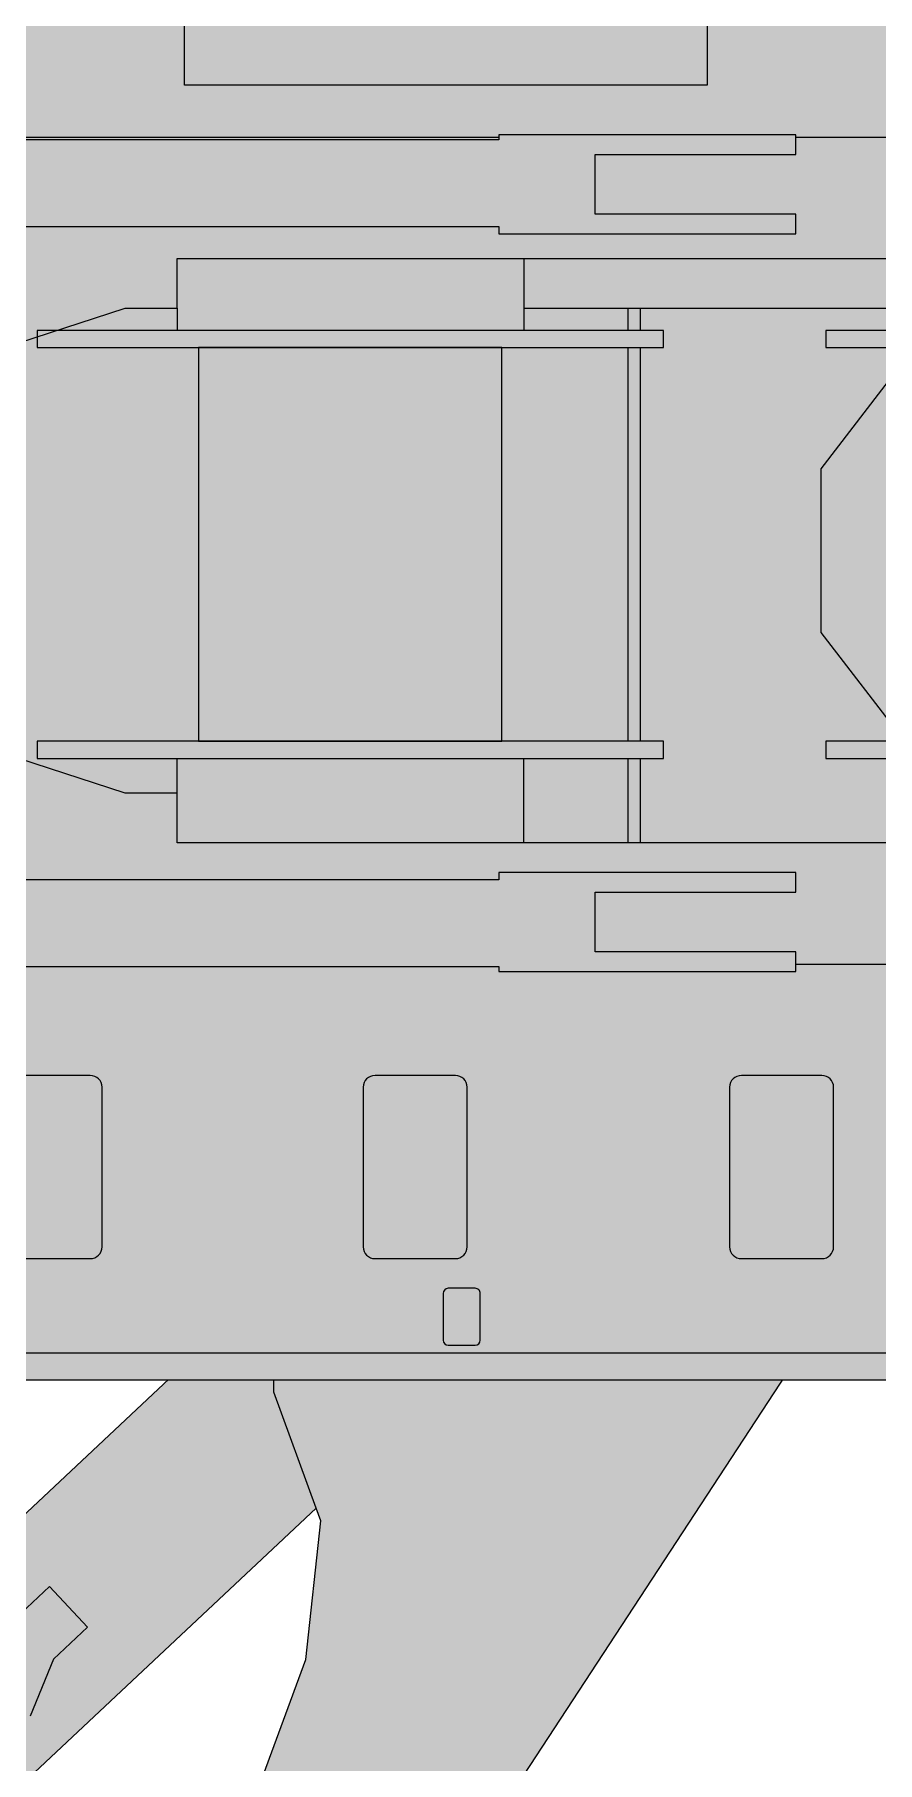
# Model space of a CAD drawing. Header units: millimetres. Extents: x 1288 to 41624, y 765 to 20114.
# Drawn here: x 7035 to 8420, y 2315 to 5155 of the extents above; entities that cross this region are included whole.
import ezdxf

# ---------------------------------------------------------------- set-up
doc = ezdxf.new("R2010")
doc.units = ezdxf.units.MM
doc.set_wipeout_variables(frame=1)
doc.layers.add('dwgmodels.com', color=250, linetype='Continuous')
doc.layers.add('Hatch', color=7, linetype='Continuous', true_color=0xffe494)

# ---------------------------------------------------------------- blocks, each defined once
blk = doc.blocks.new('BLOCK-20201113.170731')
at = {"color": 0, "linetype": 'ByBlock', "lineweight": -2, "transparency": 16777216}
blk.add_wipeout([(-2274.263314732383, -1938.2408650739712), (-2274.263314732383, -1917.8482353668005), (-2097.361047955646, -1917.8482353668005), (-2097.6457328768734, -1903.1484923233734), (-2097.6457328768734, -1903.1484923233734), (-2096.232704726308, -1886.6040824182737), (-2091.4156753500256, -1870.7135073610184), (-2083.4045551956665, -1856.169226645402), (-2072.5484427814918, -1843.605032643674), (-1425.5858744147552, -1236.4890515882907), (-1225.9150036360913, -931.0188284388169), (-1225.9150036360913, -931.0188284388173), (-1188.9916530277296, -858.8568098033593), (-1168.0781943122051, -780.5413068793127), (-1164.1109618104224, -699.5786499319952), (-1177.2675758768612, -619.5936872202519), (-1199.4008998382155, -559.4711547844313), (-1199.4008998382155, -559.4711547844308), (-1253.193153375399, -425.5319164311545), (-1292.0798225981919, -286.5313658278519), (-1315.59838620631, -144.1227871639412), (-1323.4691124346461, 9.094947017729282e-13), (-1323.4691124346466, 0), (-1323.4691124346466, 0), (-1315.59838620631, 144.1227871639412), (-1292.0798225981919, 286.5313658278519), (-1253.193153375399, 425.5319164311559), (-1199.4008998382155, 559.4711547844317), (-1199.4008998382155, 559.4711547844308), (-1199.4008998382155, 559.4711547844299), (-1173.0986635985005, 636.1450298820309), (-1163.517877854472, 716.6366399927701), (-1171.0874921469688, 797.3422264980109), (-1195.468600809812, 874.6484506592196), (-1225.9150036360913, 931.0188284388169), (-1425.5858744147552, 1236.4890515882907), (-2072.5484427814918, 1843.6050326436743), (-2072.5484427814918, 1843.6050326436743), (-2083.4045551956665, 1856.169226645401), (-2091.4156753500256, 1870.713507361018), (-2096.232704726308, 1886.6040824182737), (-2097.6457328768734, 1903.148492323373), (-2097.361047955646, 1917.8482353668005), (-2274.263314732383, 1917.8482353668005), (-2274.263314732383, 1938.2408650739699), (-2096.9661108356777, 1938.2408650739699), (-2096.0212748919994, 1987.0275922753171), (-2274.263314732383, 1987.0275922753171), (-2274.263314732383, 2007.4202219824874), (-2095.6263377720315, 2007.4202219824874), (-2095.543919022315, 2011.6759248753187), (-2095.543919022315, 2011.6759248753187), (-2089.6912722062198, 2040.1193717068336), (-2074.0190646469805, 2064.5665607606134), (-2050.6161080945485, 2081.759139596148), (-2022.6015783539626, 2089.405659446704), (-1914.4264847076593, 2098.392892188971), (-1914.4264847076593, 2098.392892188971), (-1897.8257428960096, 2098.0330047547013), (-1881.6614205224193, 2094.234474793645), (-1866.637906096936, 2087.1628298669193), (-1853.4098754356708, 2077.126229222925), (-1390.8111044863945, 1643.0190329304132), (-1383.1703950564113, 1663.9663486319105), (-1407.619324405605, 1891.7859175675867), (-1488.9414494720113, 2111.567738300466), (-1488.950910515636, 2191.1729593706004), (-1476.8097944638207, 2203.3474148715313), (-1094.3118513705265, 2203.3529714463803), (-1069.7851299734066, 2175.8343924129267), (-1069.7851299734066, 2111.5682166253937), (-548.1436778423378, 1315.2291295579626), (-548.1436778423378, 1315.2291295579626), (-517.572211737693, 1279.1863238380147), (-479.11456527583374, 1251.7143779191656), (-435.1062536875307, 1234.481650476876), (-388.21988155083073, 1228.5346771448085), (-388.2198815508309, 1228.5346771448085), (0, 1228.5346771448085), (388.2198815508309, 1228.5346771448085), (388.21988155083085, 1228.5346771448085), (435.10625368753074, 1234.481650476877), (479.11456527583425, 1251.7143779191656), (517.572211737693, 1279.1863238380147), (548.1436778423378, 1315.2291295579635), (548.1436778423378, 1315.2291295579626), (1069.7851299734066, 2111.5682166253937), (1069.7851299734066, 2175.8343924129267), (1094.3118513705265, 2203.3529714463803), (1476.8097944638207, 2203.3474148715313), (1488.950910515636, 2191.1729593706004), (1488.9414494720113, 2111.567738300466), (1407.619324405605, 1891.7859175675867), (1383.1703950564113, 1663.9663486319105), (1390.8111044863945, 1643.0190329304132), (1853.4098754356708, 2077.126229222925), (1853.4098754356708, 2077.126229222925), (1866.637906096936, 2087.1628298669193), (1881.6614205224193, 2094.234474793645), (1897.8257428960096, 2098.0330047547013), (1914.4264847076593, 2098.392892188971), (2022.6015783539626, 2089.405659446704), (2022.6015783539626, 2089.405659446704), (2050.6161080945485, 2081.759139596148), (2074.0190646469805, 2064.5665607606134), (2089.6912722062198, 2040.1193717068336), (2095.543919022315, 2011.6759248753187), (2095.543919022315, 2011.6759248753187), (2095.6263377720315, 2007.4202219824874), (2274.263314732383, 2007.4202219824874), (2274.263314732383, 1987.0275922753171), (2096.0212748919994, 1987.0275922753171), (2096.9661108356777, 1938.2408650739699), (2274.263314732383, 1938.2408650739699), (2274.263314732383, 1917.8482353668005), (2097.361047955646, 1917.8482353668005), (2097.6457328768734, 1903.148492323373), (2097.6457328768734, 1903.148492323373), (2096.232704726308, 1886.6040824182737), (2091.4156753500256, 1870.713507361018), (2083.4045551956665, 1856.169226645401), (2072.5484427814918, 1843.6050326436743), (1425.5858744147552, 1236.4890515882907), (1225.9150036360913, 931.0188284388169), (1225.9150036360913, 931.0188284388169), (1188.9916530277296, 858.8568098033593), (1168.0781943122051, 780.5413068793123), (1164.1109618104224, 699.5786499319947), (1177.2675758768612, 619.593687220251), (1199.4008998382155, 559.4711547844308), (1199.4008998382155, 559.4711547844308), (1253.193153375399, 425.53191643115497), (1292.0798225981912, 286.5313658278519), (1315.5983862063094, 144.1227871639412), (1323.4691124346461, 0), (1323.4691124346466, 0), (1323.4691124346466, -9.094947017729282e-13), (1315.59838620631, -144.12278716394212), (1292.0798225981919, -286.5313658278519), (1253.193153375399, -425.5319164311545), (1199.400899838216, -559.4711547844304), (1199.4008998382155, -559.4711547844313), (1199.4008998382155, -559.4711547844313), (1173.0986635985005, -636.1450298820314), (1163.517877854472, -716.636639992771), (1171.0874921469688, -797.3422264980131), (1195.468600809812, -874.6484506592201), (1225.9150036360913, -931.0188284388169), (1425.5858744147552, -1236.4890515882907), (2072.5484427814918, -1843.605032643674), (2072.5484427814918, -1843.605032643674), (2083.4045551956665, -1856.169226645402), (2091.4156753500256, -1870.7135073610184), (2096.232704726308, -1886.6040824182737), (2097.6457328768734, -1903.1484923233734), (2097.3610479556446, -1917.8482353668005), (2274.263314732383, -1917.8482353668005), (2274.263314732383, -1938.2408650739712), (2096.9661108356777, -1938.2408650739712), (2096.0212748919994, -1987.0275922753171), (2274.263314732383, -1987.0275922753171), (2274.263314732383, -2007.4202219824874), (2095.6263377720315, -2007.4202219824874), (2095.543919022315, -2011.6759248753187), (2095.543919022315, -2011.6759248753187), (2089.6912722062198, -2040.1193717068327), (2074.0190646469805, -2064.566560760613), (2050.616108094549, -2081.759139596148), (2022.6015783539626, -2089.405659446704), (2022.6015783539626, -2089.405659446704), (1914.4264847076593, -2098.392892188971), (1914.4264847076593, -2098.392892188971), (1897.8257428960096, -2098.0330047547013), (1881.6614205224193, -2094.234474793645), (1866.637906096936, -2087.16282986692), (1853.4098754356708, -2077.126229222926), (1390.8111044863945, -1643.0190329304132), (1383.1703950564113, -1663.9663486319118), (1407.619324405605, -1891.785917567588), (1488.9414494720113, -2111.567738300466), (1488.950910515636, -2191.1729593706004), (1476.8097944638207, -2203.347414871532), (1094.3118513705265, -2203.3529714463803), (1069.7851299734066, -2175.834392412926), (1069.7851299734066, -2111.5682166253937), (548.1436778423378, -1315.229129557964), (548.1436778423378, -1315.229129557964), (517.5722117376926, -1279.1863238380151), (479.11456527583374, -1251.714377919166), (435.10625368753074, -1234.481650476877), (388.21988155083085, -1228.5346771448094), (388.2198815508309, -1228.5346771448094), (0, -1228.5346771448094), (-388.2198815508309, -1228.5346771448094), (-388.2198815508309, -1228.5346771448094), (-435.10625368753074, -1234.481650476877), (-479.11456527583374, -1251.714377919166), (-517.5722117376926, -1279.1863238380147), (-548.1436778423378, -1315.229129557963), (-548.1436778423378, -1315.229129557964), (-1069.7851299734066, -2111.5682166253937), (-1069.7851299734066, -2175.834392412926), (-1094.3118513705265, -2203.3529714463803), (-1476.8097944638207, -2203.347414871532), (-1488.950910515636, -2191.1729593706004), (-1488.9414494720113, -2111.567738300466), (-1407.619324405605, -1891.785917567588), (-1383.1703950564113, -1663.9663486319118), (-1390.8111044863945, -1643.0190329304132), (-1853.4098754356708, -2077.126229222926), (-1853.4098754356708, -2077.126229222926), (-1866.637906096936, -2087.16282986692), (-1881.6614205224193, -2094.234474793645), (-1897.8257428960096, -2098.0330047547013), (-1914.4264847076593, -2098.392892188971), (-2022.6015783539626, -2089.405659446704), (-2022.6015783539626, -2089.405659446704), (-2050.6161080945485, -2081.759139596148), (-2074.0190646469805, -2064.566560760613), (-2089.6912722062198, -2040.1193717068336), (-2095.543919022315, -2011.6759248753187), (-2095.543919022315, -2011.6759248753187), (-2095.6263377720315, -2007.4202219824874), (-2274.263314732383, -2007.4202219824874), (-2274.263314732383, -1987.0275922753171), (-2096.0212748919994, -1987.0275922753171), (-2096.9661108356777, -1938.2408650739712)], dxfattribs=at)
at = {"layer": 'Hatch', "true_color": 0xadadad, "transparency": 16777216}
h = blk.add_hatch(color=253, dxfattribs=at)
h.dxf.hatch_style = 1
edge = h.paths.add_edge_path()
edge.add_line((-2096.966110835678, -1938.240865073971), (-2274.263314732383, -1938.240865073971))
edge.add_line((-2274.263314732383, -1938.240865073971), (-2274.263314732383, -1917.848235366801))
edge.add_line((-2274.263314732383, -1917.848235366801), (-2097.361047955646, -1917.848235366801))
edge.add_line((-2097.361047955646, -1917.848235366801), (-2097.645732876874, -1903.148492323373))
edge.add_arc((-2018.117612859002, -1901.608298286206), 79.54303282657193, 133.1801192143574, 181.1094891669785, ccw=False)
edge.add_line((-2072.548442781492, -1843.605032643674), (-1425.585874414755, -1236.489051588291))
edge.add_line((-1425.585874414755, -1236.489051588291), (-1225.915003636092, -931.0188284388169))
edge.add_arc((-1546.579969151156, -721.4159014089314), 383.091904284433, 326.8293279306736, 385.0071146604343)
edge.add_arc((-6.821210263296962e-13, 3.296918293926865e-12), 1323.469112434646, 180.0000000000001, 205.007114660434, ccw=False)
edge.add_arc((-6.821210263296962e-13, -3.296918293926865e-12), 1323.469112434646, 154.9928853395659, 179.9999999999999, ccw=False)
edge.add_arc((-1546.579969151156, 721.4159014089314), 383.0919042844329, 334.9928853395658, 393.1706720693264)
edge.add_line((-1225.915003636092, 931.0188284388169), (-1425.585874414755, 1236.489051588291))
edge.add_line((-1425.585874414755, 1236.489051588291), (-2072.548442781492, 1843.605032643674))
edge.add_arc((-2018.117612859002, 1901.608298286206), 79.54303282657192, 178.8905108330214, 226.8198807856426, ccw=False)
edge.add_line((-2097.645732876874, 1903.148492323373), (-2097.361047955646, 1917.848235366801))
edge.add_line((-2097.361047955646, 1917.848235366801), (-2274.263314732383, 1917.848235366801))
edge.add_line((-2274.263314732383, 1917.848235366801), (-2274.263314732383, 1938.240865073971))
edge.add_line((-2274.263314732383, 1938.240865073971), (-2096.966110835678, 1938.240865073971))
edge.add_line((-2096.966110835678, 1938.240865073971), (-2096.021274891999, 1987.027592275317))
edge.add_line((-2096.021274891999, 1987.027592275317), (-2274.263314732383, 1987.027592275317))
edge.add_line((-2274.263314732383, 1987.027592275317), (-2274.263314732383, 2007.420221982487))
edge.add_line((-2274.263314732383, 2007.420221982487), (-2095.626337772032, 2007.420221982487))
edge.add_line((-2095.626337772032, 2007.420221982487), (-2095.543919022315, 2011.675924875319))
edge.add_arc((-2016.015799004444, 2010.135730838129), 79.54303282657193, 94.74925073829098, 178.8905108330047, ccw=False)
edge.add_line((-2022.601578353962, 2089.405659446704), (-1914.426484707659, 2098.392892188971))
edge.add_arc((-1907.840705358161, 2019.122963580394), 79.5430328265721, 46.81988078564211, 94.74925073827637, ccw=False)
edge.add_line((-1853.409875435671, 2077.126229222926), (-1390.811104486394, 1643.019032930413))
edge.add_line((-1390.811104486394, 1643.019032930413), (-1383.170395056412, 1663.966348631911))
edge.add_line((-1383.170395056412, 1663.966348631911), (-1407.619324405605, 1891.785917567588))
edge.add_line((-1407.619324405605, 1891.785917567588), (-1488.941449472011, 2111.567738300466))
edge.add_line((-1488.941449472011, 2111.567738300466), (-1488.950910515636, 2191.1729593706))
edge.add_line((-1488.950910515636, 2191.1729593706), (-1476.809794463821, 2203.347414871532))
edge.add_line((-1476.809794463821, 2203.347414871532), (-1094.311851370527, 2203.35297144638))
edge.add_line((-1094.311851370527, 2203.35297144638), (-1069.785129973407, 2175.834392412926))
edge.add_line((-1069.785129973407, 2175.834392412926), (-1069.785129973407, 2111.568216625394))
edge.add_line((-1069.785129973407, 2111.568216625394), (-548.1436778423376, 1315.229129557963))
edge.add_arc((-387.7148114875981, 1420.317964412388), 191.7839523289877, 213.2267799668767, 269.8491092915713)
edge.add_line((-388.2198815508309, 1228.534677144809), (0, 1228.534677144809))
edge.add_line((0, 1228.534677144809), (388.2198815508309, 1228.534677144809))
edge.add_arc((387.7148114875981, 1420.317964412388), 191.7839523289877, 270.1508907084287, 326.7732200331233)
edge.add_line((548.1436778423376, 1315.229129557963), (1069.785129973407, 2111.568216625394))
edge.add_line((1069.785129973407, 2111.568216625394), (1069.785129973407, 2175.834392412926))
edge.add_line((1069.785129973407, 2175.834392412926), (1094.311851370527, 2203.35297144638))
edge.add_line((1094.311851370527, 2203.35297144638), (1476.809794463821, 2203.347414871532))
edge.add_line((1476.809794463821, 2203.347414871532), (1488.950910515636, 2191.1729593706))
edge.add_line((1488.950910515636, 2191.1729593706), (1488.941449472011, 2111.567738300466))
edge.add_line((1488.941449472011, 2111.567738300466), (1407.619324405605, 1891.785917567588))
edge.add_line((1407.619324405605, 1891.785917567588), (1383.170395056412, 1663.966348631911))
edge.add_line((1383.170395056412, 1663.966348631911), (1390.811104486394, 1643.019032930413))
edge.add_line((1390.811104486394, 1643.019032930413), (1853.409875435671, 2077.126229222926))
edge.add_arc((1907.840705358161, 2019.122963580394), 79.54303282657206, 85.25074926172351, 133.180119214358, ccw=False)
edge.add_line((1914.426484707659, 2098.392892188971), (2022.601578353962, 2089.405659446704))
edge.add_arc((2016.015799004444, 2010.135730838129), 79.54303282657196, 1.1094891669952744, 85.25074926170902, ccw=False)
edge.add_line((2095.543919022315, 2011.675924875319), (2095.626337772032, 2007.420221982487))
edge.add_line((2095.626337772032, 2007.420221982487), (2274.263314732383, 2007.420221982487))
edge.add_line((2274.263314732383, 2007.420221982487), (2274.263314732383, 1987.027592275317))
edge.add_line((2274.263314732383, 1987.027592275317), (2096.021274891999, 1987.027592275317))
edge.add_line((2096.021274891999, 1987.027592275317), (2096.966110835678, 1938.240865073971))
edge.add_line((2096.966110835678, 1938.240865073971), (2274.263314732383, 1938.240865073971))
edge.add_line((2274.263314732383, 1938.240865073971), (2274.263314732383, 1917.848235366801))
edge.add_line((2274.263314732383, 1917.848235366801), (2097.361047955646, 1917.848235366801))
edge.add_line((2097.361047955646, 1917.848235366801), (2097.645732876874, 1903.148492323373))
edge.add_arc((2018.117612859002, 1901.608298286206), 79.54303282657193, -46.819880785642624, 1.1094891669786193, ccw=False)
edge.add_line((2072.548442781492, 1843.605032643674), (1425.585874414755, 1236.489051588291))
edge.add_line((1425.585874414755, 1236.489051588291), (1225.915003636092, 931.0188284388169))
edge.add_arc((1546.579969151156, 721.4159014089314), 383.091904284433, 146.8293279306736, 205.0071146604342)
edge.add_arc((6.821210263296962e-13, -3.296918293926865e-12), 1323.469112434646, 1.1368683772161603e-13, 25.007114660434127, ccw=False)
edge.add_arc((6.821210263296962e-13, 3.296918293926865e-12), 1323.469112434646, 334.99288533956593, 359.99999999999983, ccw=False)
edge.add_arc((1546.579969151156, -721.4159014089314), 383.0919042844329, 154.9928853395658, 213.1706720693264)
edge.add_line((1225.915003636092, -931.0188284388169), (1425.585874414755, -1236.489051588291))
edge.add_line((1425.585874414755, -1236.489051588291), (2072.548442781492, -1843.605032643674))
edge.add_arc((2018.117612859002, -1901.608298286206), 79.54303282657192, -1.1094891669786193, 46.819880785642624, ccw=False)
edge.add_line((2097.645732876874, -1903.148492323373), (2097.361047955645, -1917.848235366801))
edge.add_line((2097.361047955645, -1917.848235366801), (2274.263314732383, -1917.848235366801))
edge.add_line((2274.263314732383, -1917.848235366801), (2274.263314732383, -1938.240865073971))
edge.add_line((2274.263314732383, -1938.240865073971), (2096.966110835678, -1938.240865073971))
edge.add_line((2096.966110835678, -1938.240865073971), (2096.021274891999, -1987.027592275317))
edge.add_line((2096.021274891999, -1987.027592275317), (2274.263314732383, -1987.027592275317))
edge.add_line((2274.263314732383, -1987.027592275317), (2274.263314732383, -2007.420221982487))
edge.add_line((2274.263314732383, -2007.420221982487), (2095.626337772032, -2007.420221982487))
edge.add_line((2095.626337772032, -2007.420221982487), (2095.543919022315, -2011.675924875319))
edge.add_arc((2016.015799004444, -2010.135730838129), 79.54303282657193, 274.74925073829104, 358.8905108330047, ccw=False)
edge.add_line((2022.601578353962, -2089.405659446704), (1914.426484707659, -2098.392892188971))
edge.add_arc((1907.840705358161, -2019.122963580394), 79.5430328265721, 226.819880785642, 274.74925073827643, ccw=False)
edge.add_line((1853.409875435671, -2077.126229222926), (1390.811104486394, -1643.019032930413))
edge.add_line((1390.811104486394, -1643.019032930413), (1383.170395056412, -1663.966348631911))
edge.add_line((1383.170395056412, -1663.966348631911), (1407.619324405605, -1891.785917567588))
edge.add_line((1407.619324405605, -1891.785917567588), (1488.941449472011, -2111.567738300466))
edge.add_line((1488.941449472011, -2111.567738300466), (1488.950910515636, -2191.1729593706))
edge.add_line((1488.950910515636, -2191.1729593706), (1476.809794463821, -2203.347414871532))
edge.add_line((1476.809794463821, -2203.347414871532), (1094.311851370527, -2203.35297144638))
edge.add_line((1094.311851370527, -2203.35297144638), (1069.785129973407, -2175.834392412926))
edge.add_line((1069.785129973407, -2175.834392412926), (1069.785129973407, -2111.568216625394))
edge.add_line((1069.785129973407, -2111.568216625394), (548.1436778423376, -1315.229129557963))
edge.add_arc((387.7148114875981, -1420.317964412388), 191.7839523289877, 33.22677996687667, 89.84910929157128)
edge.add_line((388.2198815508309, -1228.534677144809), (0, -1228.534677144809))
edge.add_line((0, -1228.534677144809), (-388.2198815508309, -1228.534677144809))
edge.add_arc((-387.7148114875981, -1420.317964412388), 191.7839523289877, 90.15089070842873, 146.7732200331233)
edge.add_line((-548.1436778423376, -1315.229129557963), (-1069.785129973407, -2111.568216625394))
edge.add_line((-1069.785129973407, -2111.568216625394), (-1069.785129973407, -2175.834392412926))
edge.add_line((-1069.785129973407, -2175.834392412926), (-1094.311851370527, -2203.35297144638))
edge.add_line((-1094.311851370527, -2203.35297144638), (-1476.809794463821, -2203.347414871532))
edge.add_line((-1476.809794463821, -2203.347414871532), (-1488.950910515636, -2191.1729593706))
edge.add_line((-1488.950910515636, -2191.1729593706), (-1488.941449472011, -2111.567738300466))
edge.add_line((-1488.941449472011, -2111.567738300466), (-1407.619324405605, -1891.785917567588))
edge.add_line((-1407.619324405605, -1891.785917567588), (-1383.170395056412, -1663.966348631911))
edge.add_line((-1383.170395056412, -1663.966348631911), (-1390.811104486394, -1643.019032930413))
edge.add_line((-1390.811104486394, -1643.019032930413), (-1853.409875435671, -2077.126229222926))
edge.add_arc((-1907.840705358161, -2019.122963580394), 79.54303282657206, 265.2507492617235, 313.180119214358, ccw=False)
edge.add_line((-1914.426484707659, -2098.392892188971), (-2022.601578353962, -2089.405659446704))
edge.add_arc((-2016.015799004444, -2010.135730838129), 79.54303282657196, 181.1094891669953, 265.25074926170896, ccw=False)
edge.add_line((-2095.543919022315, -2011.675924875319), (-2095.626337772032, -2007.420221982487))
edge.add_line((-2095.626337772032, -2007.420221982487), (-2274.263314732383, -2007.420221982487))
edge.add_line((-2274.263314732383, -2007.420221982487), (-2274.263314732383, -1987.027592275317))
edge.add_line((-2274.263314732383, -1987.027592275317), (-2096.021274891999, -1987.027592275317))
edge.add_line((-2096.021274891999, -1987.027592275317), (-2096.966110835678, -1938.240865073971))
at = {"color": 0, "linetype": 'ByBlock', "lineweight": -2, "transparency": 16777216}
for points in [[(-388.2198815508309, -1228.534677144809, 0.2522141907569383), (-548.1436778423376, -1315.229129557963), (-1069.785129973407, -2111.568216625394)], [(-1488.941449472011, -2111.567738300466), (-1407.619324405605, -1891.785917567588), (-1383.170395056412, -1663.966348631911), (-1390.811104486394, -1643.019032930413), (-1853.409875435671, -2077.126229222926, -0.2122344772989163)], [(-2022.601578353962, -2089.405659446704, -0.3845713880604063), (-2095.543919022315, -2011.675924875319), (-2095.626337772032, -2007.420221982487), (-2274.263314732383, -2007.420221982487), (-2274.263314732383, -1987.027592275317), (-2096.021274891999, -1987.027592275317), (-2096.966110835678, -1938.240865073971), (-2274.263314732383, -1938.240865073971), (-2274.263314732383, -1917.848235366801), (-2097.361047955646, -1917.848235366801), (-2097.645732876874, -1903.148492323373, -0.2122344772988553), (-2072.548442781492, -1843.605032643674), (-1425.585874414755, -1236.489051588291), (-1225.915003636092, -931.0188284388169, 0.2594453754683556), (-1199.400899838216, -559.4711547844308, -0.1095492276936714), (-1323.469112434646, 0, -0.1095492276936714), (-1199.400899838216, 559.4711547844308, 0.2594453754683556), (-1225.915003636092, 931.0188284388169)]]:
    blk.add_lwpolyline(points, format="xyb", dxfattribs=at)
for points in [[(-1390.811104486394, -1643.019032930413), (-1460.351219751934, -1452.371978264338), (-1460.351219751934, -1289.675466595156), (-1425.585874414755, -1236.489051588291)], [(-1980.834144533565, -1856.89503293802), (-1884.830536955182, -1824.300869039529), (-1828.950657576188, -1771.862645486526), (-1766.347855041302, -1838.57423137578), (-1822.227734420299, -1891.01245492879), (-1860.850760194728, -1984.75323617331)]]:
    blk.add_lwpolyline(points, dxfattribs=at)
for centre, radius in [((0, 0), 814.3005686729703), ((-1334.201535343007, -1370.314579167138), 37.32741588218314)]:
    blk.add_circle(centre, radius, dxfattribs=at)
blk = doc.blocks.new('BLOCK-20201113.20031301')
at = {"linetype": 'ByBlock', "lineweight": -2, "transparency": 16777216}
blk.add_wipeout([(-4922.653010088976, 610.1341450588661), (-4922.653010088976, 894.9465125353818), (-4922.653010088976, 894.9465125353818), (-4925.443412416962, 908.9748123577883), (-4933.389805941546, 920.8674306990879), (-4945.2824242828465, 928.8138242236728), (-4959.310724105253, 931.6042265516589), (-5239.93244442626, 931.6042265516589), (-5239.93244442626, 931.6042265516589), (-5253.960744248667, 928.8138242236728), (-5265.853362589967, 920.8674306990879), (-5273.799756114551, 908.9748123577883), (-5276.590158442537, 894.9465125353818), (-5276.590158442537, 610.1341450588661), (-5650.936606227813, 610.1341450588661), (-5650.936606227813, 248.13440659492971), (-5724.144479904091, 248.13440659492335), (-5724.144479904091, -386.5709124598661), (-5650.936606227813, -386.5709124598725), (-5650.936606227813, -748.570650923808), (-5276.590158442537, -748.570650923808), (-5276.590158442537, -1033.3830184003236), (-5276.590158442537, -1033.3830184003236), (-5273.799756114551, -1047.4113182227293), (-5265.853362589967, -1059.3039365640298), (-5253.960744248667, -1067.2503300886137), (-5239.93244442626, -1070.0407324166008), (-4959.310724105253, -1070.0407324166008), (-4959.310724105253, -1070.0407324166008), (-4945.2824242828465, -1067.2503300886137), (-4933.389805941546, -1059.3039365640298), (-4925.443412416962, -1047.4113182227293), (-4922.653010088976, -1033.3830184003236), (-4922.653010088976, -748.570650923808), (-4259.542480390308, -748.570650923808), (-4259.542480390308, -1432.1071497787625), (533.0700084352247, -1432.0849234793495), (533.0700084352247, -1428.0286238373228), (1232.8761584570934, -1428.0286238373228), (1232.8761584570934, -1375.1300312454323), (1285.6969590010626, -1375.1578141196878), (1285.6969590010626, -1468.7305346288776), (1281.5962067602159, -1468.6860820300644), (1245.0339442334698, -1501.247610663304), (1245.0228310837633, -2481.738582763638), (1281.5850936105126, -2518.356411038905), (3157.245830957335, -2518.3508544640645), (3193.71918828645, -2477.7156225707295), (3193.71918828645, -1509.371323097068), (3157.2291612327745, -1468.702751754623), (2017.8757141112073, -1468.702751754623), (2017.8646009615031, -1367.028545111084), (1684.3923177881948, -1151.3500922272215), (1375.1133615208855, -1045.6084727919588), (1310.118105475994, -1045.5862464925467), (1249.1458096240162, -952.035752282769), (1232.85393215769, -953.21020698129), (1232.85393215769, -931.6875751744219), (1570.3991846975732, -931.6820185995612), (1570.3880715478672, -907.2442024000784), (1257.1361642613188, -907.2886549988907), (1257.1361642613188, -805.5533260319862), (1452.5497886596131, -805.5255431577316), (1452.5886846835665, -781.1655190061656), (1257.1361642613188, -781.1599624313103), (1257.1361642613188, -740.4358253403489), (1550.10657333774, -740.4358253403489), (1550.10657333774, -687.592798496974), (1570.349175523912, -687.559459047865), (1570.349175523912, -667.2779608377396), (1542.0495398022108, -667.3113002868486), (1542.0495398022108, -451.60506452872505), (1537.9932401601873, -451.60506452872505), (1537.9932401601873, -435.35763966121976), (1558.2580686457663, -435.35763966121976), (1558.274738370314, -406.8746369694127), (1302.033289066203, -406.8524106699988), (1302.033289066203, 264.42628406125004), (1558.274738370314, 264.44295378580864), (1558.274738370314, 284.72445199593494), (1542.0495398022108, 284.75223487018957), (1542.0495398022108, 500.40290487978837), (1558.280294945173, 500.42513117920225), (1558.280294945173, 512.594030105276), (1533.8258090211202, 512.6273695543869), (1533.8258090211202, 520.7399688384394), (1570.3880715478672, 520.7399688384394), (1570.3880715478672, 545.1888981876327), (1550.10657333774, 545.1888981876327), (1550.1121299125994, 593.9756253889791), (1257.1361642613188, 593.9756253889791), (1257.1361642613188, 760.7284367001848), (1570.3936281227284, 760.7284367001848), (1570.3936281227284, 789.2892314399278), (1257.1361642613188, 789.2892314399278), (1257.1361642613188, 1509.33242707311), (-4259.542480390308, 1509.33242707311), (-4259.542480390308, 610.1341450588661)], dxfattribs=at)
at = {"layer": 'Hatch', "transparency": 16777216}
h = blk.add_hatch(color=256, dxfattribs=at)
h.dxf.hatch_style = 1
edge = h.paths.add_edge_path()
edge.add_line((-4259.542480390308, 610.1341450588661), (-4922.653010088976, 610.1341450588661))
edge.add_line((-4922.653010088976, 610.1341450588661), (-4922.653010088976, 894.9465125353818))
edge.add_arc((-4959.310724105253, 894.9465125353818), 36.65771401627717, 0, 90)
edge.add_line((-4959.310724105253, 931.6042265516589), (-5239.93244442626, 931.6042265516589))
edge.add_arc((-5239.93244442626, 894.9465125353818), 36.65771401627717, 90, 180)
edge.add_line((-5276.590158442537, 894.9465125353818), (-5276.590158442537, 610.1341450588661))
edge.add_line((-5276.590158442537, 610.1341450588661), (-5650.936606227813, 610.1341450588661))
edge.add_line((-5650.936606227813, 610.1341450588661), (-5650.936606227813, 248.1344065949306))
edge.add_line((-5650.936606227813, 248.1344065949306), (-5724.144479904091, 248.1344065949233))
edge.add_line((-5724.144479904091, 248.1344065949233), (-5724.144479904091, -386.5709124598652))
edge.add_line((-5724.144479904091, -386.5709124598652), (-5650.936606227813, -386.5709124598725))
edge.add_line((-5650.936606227813, -386.5709124598725), (-5650.936606227813, -748.570650923808))
edge.add_line((-5650.936606227813, -748.570650923808), (-5276.590158442537, -748.570650923808))
edge.add_line((-5276.590158442537, -748.570650923808), (-5276.590158442537, -1033.383018400324))
edge.add_arc((-5239.93244442626, -1033.383018400324), 36.65771401627717, 180, 270)
edge.add_line((-5239.93244442626, -1070.040732416601), (-4959.310724105253, -1070.040732416601))
edge.add_arc((-4959.310724105253, -1033.383018400324), 36.65771401627717, 270, 360)
edge.add_line((-4922.653010088976, -1033.383018400324), (-4922.653010088976, -748.570650923808))
edge.add_line((-4922.653010088976, -748.570650923808), (-4259.542480390308, -748.570650923808))
edge.add_line((-4259.542480390308, -748.570650923808), (-4259.542480390308, -1432.107149778763))
edge.add_line((-4259.542480390308, -1432.107149778763), (533.0700084352247, -1432.08492347935))
edge.add_line((533.0700084352247, -1432.08492347935), (533.0700084352247, -1428.028623837323))
edge.add_line((533.0700084352247, -1428.028623837323), (1232.876158457093, -1428.028623837323))
edge.add_line((1232.876158457093, -1428.028623837323), (1232.876158457093, -1375.130031245433))
edge.add_line((1232.876158457093, -1375.130031245433), (1285.696959001063, -1375.157814119688))
edge.add_line((1285.696959001063, -1375.157814119688), (1285.696959001063, -1468.730534628878))
edge.add_line((1285.696959001063, -1468.730534628878), (1281.596206760216, -1468.686082030064))
edge.add_line((1281.596206760216, -1468.686082030064), (1245.03394423347, -1501.247610663304))
edge.add_line((1245.03394423347, -1501.247610663304), (1245.022831083763, -2481.738582763639))
edge.add_line((1245.022831083763, -2481.738582763639), (1281.585093610513, -2518.356411038905))
edge.add_line((1281.585093610513, -2518.356411038905), (3157.245830957334, -2518.350854464064))
edge.add_line((3157.245830957334, -2518.350854464064), (3193.71918828645, -2477.715622570729))
edge.add_line((3193.71918828645, -2477.715622570729), (3193.71918828645, -1509.371323097068))
edge.add_line((3193.71918828645, -1509.371323097068), (3157.229161232775, -1468.702751754623))
edge.add_line((3157.229161232775, -1468.702751754623), (2017.875714111207, -1468.702751754623))
edge.add_line((2017.875714111207, -1468.702751754623), (2017.864600961504, -1367.028545111083))
edge.add_line((2017.864600961504, -1367.028545111083), (1684.392317788195, -1151.350092227221))
edge.add_line((1684.392317788195, -1151.350092227221), (1375.113361520886, -1045.608472791959))
edge.add_line((1375.113361520886, -1045.608472791959), (1310.118105475995, -1045.586246492545))
edge.add_line((1310.118105475995, -1045.586246492545), (1249.145809624017, -952.035752282769))
edge.add_line((1249.145809624017, -952.035752282769), (1232.85393215769, -953.21020698129))
edge.add_line((1232.85393215769, -953.21020698129), (1232.85393215769, -931.6875751744228))
edge.add_line((1232.85393215769, -931.6875751744228), (1570.399184697573, -931.6820185995603))
edge.add_line((1570.399184697573, -931.6820185995603), (1570.388071547866, -907.2442024000775))
edge.add_line((1570.388071547866, -907.2442024000775), (1257.136164261319, -907.2886549988907))
edge.add_line((1257.136164261319, -907.2886549988907), (1257.136164261319, -805.5533260319862))
edge.add_line((1257.136164261319, -805.5533260319862), (1452.549788659613, -805.5255431577316))
edge.add_line((1452.549788659613, -805.5255431577316), (1452.588684683567, -781.1655190061647))
edge.add_line((1452.588684683567, -781.1655190061647), (1257.136164261319, -781.1599624313094))
edge.add_line((1257.136164261319, -781.1599624313094), (1257.136164261319, -740.435825340348))
edge.add_line((1257.136164261319, -740.435825340348), (1550.10657333774, -740.435825340348))
edge.add_line((1550.10657333774, -740.435825340348), (1550.10657333774, -687.5927984969749))
edge.add_line((1550.10657333774, -687.5927984969749), (1570.349175523912, -687.559459047865))
edge.add_line((1570.349175523912, -687.559459047865), (1570.349175523912, -667.2779608377386))
edge.add_line((1570.349175523912, -667.2779608377386), (1542.04953980221, -667.3113002868486))
edge.add_line((1542.04953980221, -667.3113002868486), (1542.04953980221, -451.6050645287251))
edge.add_line((1542.04953980221, -451.6050645287251), (1537.993240160187, -451.6050645287251))
edge.add_line((1537.993240160187, -451.6050645287251), (1537.993240160187, -435.3576396612189))
edge.add_line((1537.993240160187, -435.3576396612189), (1558.258068645766, -435.3576396612189))
edge.add_line((1558.258068645766, -435.3576396612189), (1558.274738370314, -406.8746369694127))
edge.add_line((1558.274738370314, -406.8746369694127), (1302.033289066203, -406.8524106699988))
edge.add_line((1302.033289066203, -406.8524106699988), (1302.033289066203, 264.42628406125))
edge.add_line((1302.033289066203, 264.42628406125), (1558.274738370314, 264.4429537858086))
edge.add_line((1558.274738370314, 264.4429537858086), (1558.274738370314, 284.7244519959349))
edge.add_line((1558.274738370314, 284.7244519959349), (1542.04953980221, 284.7522348701896))
edge.add_line((1542.04953980221, 284.7522348701896), (1542.04953980221, 500.4029048797893))
edge.add_line((1542.04953980221, 500.4029048797893), (1558.280294945172, 500.4251311792032))
edge.add_line((1558.280294945172, 500.4251311792032), (1558.280294945172, 512.594030105276))
edge.add_line((1558.280294945172, 512.594030105276), (1533.82580902112, 512.627369554386))
edge.add_line((1533.82580902112, 512.627369554386), (1533.82580902112, 520.7399688384394))
edge.add_line((1533.82580902112, 520.7399688384394), (1570.388071547866, 520.7399688384394))
edge.add_line((1570.388071547866, 520.7399688384394), (1570.388071547866, 545.1888981876327))
edge.add_line((1570.388071547866, 545.1888981876327), (1550.10657333774, 545.1888981876327))
edge.add_line((1550.10657333774, 545.1888981876327), (1550.112129912599, 593.9756253889791))
edge.add_line((1550.112129912599, 593.9756253889791), (1257.136164261319, 593.9756253889791))
edge.add_line((1257.136164261319, 593.9756253889791), (1257.136164261319, 760.7284367001848))
edge.add_line((1257.136164261319, 760.7284367001848), (1570.393628122729, 760.7284367001848))
edge.add_line((1570.393628122729, 760.7284367001848), (1570.393628122729, 789.2892314399287))
edge.add_line((1570.393628122729, 789.2892314399287), (1257.136164261319, 789.2892314399287))
edge.add_line((1257.136164261319, 789.2892314399287), (1257.136164261319, 1509.33242707311))
edge.add_line((1257.136164261319, 1509.33242707311), (-4259.542480390308, 1509.33242707311))
edge.add_line((-4259.542480390308, 1509.33242707311), (-4259.542480390308, 610.1341450588661))
h = blk.add_hatch(color=256, dxfattribs=at)
h.dxf.hatch_style = 1
h.set_gradient(color1=(91, 91, 91), color2=(132, 132, 132), tint=1, name='CYLINDER')
h.paths.add_polyline_path([(-1584.003647924317, 264.4707366600633), (-1584.003647924317, -382.5423956920931), (-1085.465188101141, -382.5423956920931), (-1085.465188101141, 264.4707366600633)])
at = {"color": 0, "linetype": 'ByBlock', "lineweight": -2, "transparency": 16777216}
for p, q in [((-878.7223036843025, 329.5104453037784), (-878.7223036843025, 292.8926170285122)), ((-858.3296739771322, 329.5104453037784), (-858.3296739771322, 292.8926170285122)), ((-878.7223036843025, 264.4707366600633), (-878.7223036843025, -382.5423956920931)), ((-858.3296739771322, 264.4707366600633), (-858.3296739771322, -382.5423956920931)), ((-878.7223036843025, -410.964276060542), (-878.7223036843025, -549.3395870701643)), ((-858.3296739771322, -410.964276060542), (-858.3296739771322, -549.3398911509357))]:
    blk.add_line(p, q, dxfattribs=at)
for points in [[(1257.136164261319, 1509.33242707311), (-4259.542480390308, 1509.33242707311), (-4259.542480390308, 610.1341450588661), (-4922.653010088976, 610.1341450588661), (-4922.653010088976, 894.9465125353818, 0.414213562373095), (-4959.310724105253, 931.6042265516589), (-5239.93244442626, 931.6042265516589, 0.414213562373095), (-5276.590158442537, 894.9465125353818), (-5276.590158442537, 610.1341450588661), (-5650.936606227813, 610.1341450588661), (-5650.936606227813, 248.1344065949306), (-5724.144479904091, 248.1344065949233), (-5724.144479904091, -386.5709124598652), (-5650.936606227813, -386.5709124598725), (-5650.936606227813, -748.570650923808), (-5276.590158442537, -748.570650923808), (-5276.590158442537, -1033.383018400324, 0.414213562373095), (-5239.93244442626, -1070.040732416601), (-4959.310724105253, -1070.040732416601, 0.414213562373095), (-4922.653010088976, -1033.383018400324), (-4922.653010088976, -748.570650923808), (-4259.542480390308, -748.570650923808), (-4259.542480390308, -1432.107149778763), (533.0700084352247, -1432.08492347935)], [(-4259.542480390308, 610.1341450588661), (270.5714173925953, 610.1341450588661), (565.4981792720209, 825.868163691237), (708.1791891444809, 825.868163691237, 0.4142135623730951), (736.4739874708175, 854.1629620175736), (736.4739874708175, 935.6938656427956)], [(724.2939753950377, -528.9859259189179), (569.6544972613883, -528.9859259189179), (488.3006848519362, -467.9469511687203), (244.0892201025963, -467.9469511687203), (244.0669938031933, -549.356329326678), (-1619.141459300095, -549.3285464524233), (-1619.141459300099, -467.9469511687203), (-1704.601580525239, -467.9469511687203), (-2103.180251240479, -337.7508458094017), (-2103.196920965038, -321.4867512173441, -0.4167374587798755), (-2172.48185279574, -252.2740548597139), (-2172.48185279574, 113.8375489947721, -0.4167374587798755), (-2103.196920965038, 183.0502453524023), (-2103.180251240479, 199.3143399444598), (-1704.601580525239, 329.5104453037784), (-1619.141459300099, 329.5104453037784), (-1619.141459300095, 410.8920405874815), (244.0669938031933, 410.9198234617361), (244.0892201025963, 329.5104453037784), (488.3006848519362, 329.5104453037784), (569.6544972613883, 390.5494200539761), (724.2939753950377, 390.5494200539761)]]:
    blk.add_lwpolyline(points, format="xyb", dxfattribs=at)
for points in [[(-1606.972560374019, 1090.29444775248), (-748.5428680498662, 1090.288891177624), (-748.5454224579225, 695.660945198746), (-1606.975114782075, 695.6665017736013)], [(-820.1201194830028, 292.8926170285122), (-1849.348716542456, 292.8926170285122), (-1849.348716542456, 264.4707366600633), (-820.1201194830028, 264.4707366600633)], [(476.1317859258597, 292.8926170285122), (-553.0968111335933, 292.8926170285122), (-553.0968111335933, 264.4707366600633), (476.1317859258597, 264.4707366600633)], [(-1584.003647924317, 264.4707366600633), (-1584.003647924317, -382.5423956920931), (-1085.465188101141, -382.5423956920931), (-1085.465188101141, 264.4707366600633)], [(-820.1201194830028, -382.5423956920931), (-1849.348716542456, -382.5423956920931), (-1849.348716542456, -410.964276060542), (-820.1201194830028, -410.964276060542)], [(476.1317859258597, -382.5423956920931), (-553.0968111335933, -382.5423956920931), (-553.0968111335933, -410.964276060542), (476.1317859258597, -410.964276060542)]]:
    blk.add_lwpolyline(points, close=True, dxfattribs=at)
for points in [[(-1049.598093535758, 410.9005332237648), (-1049.598093535758, 292.8926170285122)], [(-1619.141459300099, 329.5104453037784), (-1619.141459300099, 292.8926170285122)], [(-1049.59253696091, 329.5104453037784), (-325.4041364880686, 329.5104453037784)], [(-414.9261139300834, 256.2581190286801), (-561.3974270311664, 65.05637836827373), (-561.3974270311664, -203.4928842332156), (-424.2354066284934, -382.5423956920931)], [(-1619.141459300099, -467.9469511687203), (-1619.141459300099, -410.964276060542)], [(-1049.548084362097, -549.3370398344123), (-1049.548084362097, -410.964276060542)], [(-4259.542480390308, -748.570650923808), (276.5387586393808, -748.570650923808), (533.0700084352247, -935.1555371858994), (533.0700084352247, -1013.030274434161)], [(-4259.520254090901, -1387.35449592003), (533.0700084352247, -1387.35449592003)]]:
    blk.add_lwpolyline(points, dxfattribs=at)
for points in [[(-1894.088596995924, -1232.759470385194), (-1762.084116415921, -1232.759470385194, 0.4142135623730951), (-1742.637348630487, -1213.31270259976), (-1742.637348630487, -951.1287863849939, 0.4142135623730951), (-1762.084116415921, -931.6820185995603), (-1894.088596995924, -931.6820185995603, 0.4142135623730951), (-1913.535364781357, -951.1287863849939), (-1913.535364781357, -1213.31270259976, 0.414213562373095)], [(-1294.042987236058, -1232.759470385194), (-1162.038506656056, -1232.759470385194, 0.4142135623730951), (-1142.591738870622, -1213.31270259976), (-1142.591738870622, -951.1287863849939, 0.4142135623730951), (-1162.038506656056, -931.6820185995603), (-1294.042987236058, -931.6820185995603, 0.4142135623730951), (-1313.489755021492, -951.1287863849939), (-1313.489755021492, -1213.31270259976, 0.414213562373095)], [(-691.9808250347887, -1232.759470385194), (-559.9763444547862, -1232.759470385194, 0.4142135623730951), (-540.5295766693525, -1213.31270259976), (-540.5295766693525, -951.1287863849939, 0.4142135623730951), (-559.9763444547862, -931.6820185995603), (-691.9808250347887, -931.6820185995603, 0.4142135623730951), (-711.4275928202223, -951.1287863849939), (-711.4275928202223, -1213.31270259976, 0.414213562373095)], [(-1121.154984228408, -1366.61494421729), (-1121.154984228408, -1290.061284614676, 0.4142135623730951), (-1129.670071256551, -1281.546197586533), (-1173.595523327687, -1281.546197586533, 0.4142135623730951), (-1182.11061035583, -1290.061284614676), (-1182.11061035583, -1366.61494421729, 0.4142135623730951), (-1173.595523327687, -1375.130031245433), (-1129.670071256551, -1375.130031245433, 0.414213562373095)]]:
    blk.add_lwpolyline(points, format="xyb", close=True, dxfattribs=at)
blk = doc.blocks.new('*U89')
at = {"color": 0, "linetype": 'ByBlock', "lineweight": -2, "transparency": 16777216, "rotation": 180}
blk.add_blockref('BLOCK-20201113.170731', (0, 0), dxfattribs=at)
blk.add_blockref('BLOCK-20201113.20031301', (0, 0), dxfattribs=at)
at = {"color": 0, "linetype": 'ByBlock', "lineweight": -2, "transparency": 16777216}
blk.add_wipeout([(7274.5680806376595, 768.9855069303885), (7274.5680806376595, 752.7603083622853), (1090.6878889947864, 752.7603083622853), (1090.687704283788, 760.8729076463351), (602.5926127011686, 760.8617944966363), (602.5933527744334, 728.3574067328027), (932.047482256418, 728.3649078798599), (932.0474922564164, 630.5993797074916), (602.5926127011686, 630.591878543356), (602.5933527744334, 598.0874907795223), (1090.6884443570536, 598.0986039292247), (1090.6881650133025, 610.3675212026401), (7179.529386303463, 610.3675212026401), (7207.477995873535, 596.0871238327727), (7254.258799553279, 528.958143044676), (7274.518071464, 528.9692561943812), (7274.518071464, -382.4090378956689), (7254.258799553279, -382.39792474595924), (7207.477995873535, -449.5269055340568), (7179.529386303463, -463.8073029039242), (1090.6881650133023, -463.8073029039242), (1090.6884443570534, -451.53838563050886), (602.5933527744332, -451.5272724808092), (602.5926127011685, -484.0316602446428), (932.0474922564163, -484.03916140877845), (932.0474822564179, -581.804689581144), (602.5933527744332, -581.7971884340859), (602.5926127011685, -614.3015761979195), (1090.6877042837878, -614.3126893476219), (1090.6878889947861, -606.200090063573), (7274.5680806376595, -606.200090063573), (7274.5680806376595, -622.4252886316763), (7290.837731804585, -622.4364017813778), (7290.837731804585, 768.9855069303885)], dxfattribs=at)
at = {"layer": 'Hatch', "transparency": 16777216}
h = blk.add_hatch(color=256, dxfattribs=at)
h.dxf.hatch_style = 1
h.paths.add_polyline_path([(7290.837731804586, 768.9855069303887), (7274.568080637662, 768.9855069303887), (7274.568080637662, 752.7603083622855), (1090.687888994787, 752.7603083622853), (1090.687704283791, 760.8729076463351), (602.5926127011699, 760.8617944966354), (602.5933527744346, 728.3574067328009), (932.0474822564174, 728.364907879859), (932.0474922564172, 630.5993797074916), (602.5926127011699, 630.5918785433569), (602.5933527744346, 598.0874907795223), (1090.688444357056, 598.098603929222), (1090.688165013304, 610.3675212026392), (7179.529386303464, 610.3675212026394), (7207.477995873538, 596.0871238327711), (7254.258799553278, 528.9581430446744), (7274.518071464005, 528.9692561943814), (7274.518071464005, -382.4090378956677), (7254.258799553278, -382.3979247459608), (7207.477995873538, -449.5269055340574), (7179.529386303464, -463.8073029039257), (1090.688165013304, -463.807302903926), (1090.688444357056, -451.5383856305088), (602.5933527744346, -451.5272724808091), (602.5926127011699, -484.0316602446437), (932.0474922564172, -484.0391614087784), (932.0474822564174, -581.8046895811458), (602.5933527744346, -581.7971884340877), (602.5926127011699, -614.3015761979223), (1090.687704283791, -614.3126893476219), (1090.687888994787, -606.2000900635721), (7274.568080637662, -606.2000900635719), (7274.568080637662, -622.4252886316751), (7290.837731804586, -622.4364017813784)])
at = {"color": 0, "linetype": 'ByBlock', "lineweight": -2, "transparency": 16777216}
for points in [[(7274.568080637662, 752.7603083622855), (1090.687888994787, 752.7603083622853), (1090.687704283791, 760.8729076463351), (602.5926127011699, 760.8617944966354), (602.5933527744346, 728.3574067328009), (932.0474822564174, 728.364907879859), (932.0474922564172, 630.5993797074916), (602.5926127011699, 630.5918785433569), (602.5933527744346, 598.0874907795223), (1090.688444357056, 598.098603929222), (1090.688165013304, 610.3675212026392), (7179.529386303464, 610.3675212026394)], [(7179.529386303464, -463.8073029039257), (1090.688165013304, -463.807302903926), (1090.688444357056, -451.5383856305088), (602.5933527744346, -451.5272724808091), (602.5926127011699, -484.0316602446437), (932.0474922564172, -484.0391614087784), (932.0474822564174, -581.8046895811458), (602.5933527744346, -581.7971884340877), (602.5926127011699, -614.3015761979223), (1090.687704283791, -614.3126893476219), (1090.687888994787, -606.2000900635721), (7274.568080637662, -606.2000900635719)]]:
    blk.add_lwpolyline(points, dxfattribs=at)

msp = doc.modelspace()

# ---------------------------------------------------------------- block references
at = {"layer": 'dwgmodels.com', "transparency": 16777216, "rotation": 180}
msp.add_blockref('*U89', (8888.097961950203, 4376.103342467919), dxfattribs=at)

doc.saveas('drawing.dxf')
